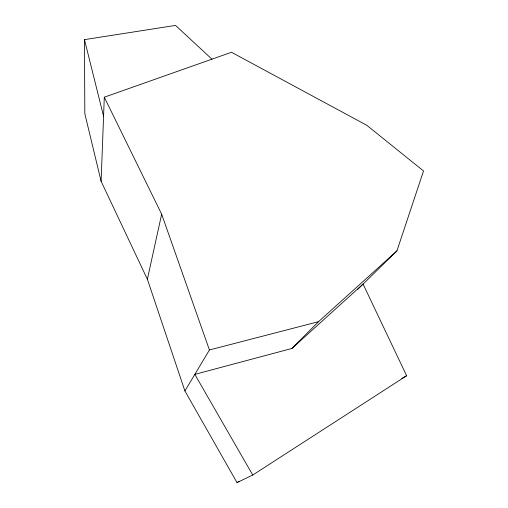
<?xml version="1.0" encoding="UTF-8"?>
<svg xmlns="http://www.w3.org/2000/svg" width="508" height="508" viewBox="0 0 508 508"><rect width="100%" height="100%" fill="white"/><g stroke="black" fill="none" stroke-linecap="round" stroke-linejoin="round"><path stroke-width="0.76" d="M252.743 475.037L194.831 374.371L291.922 348.456L363.08 284.074L406.622 375.73L252.743 475.037L237.007 482.6L184.912 390.957L147.371 279.254L101.105 181.292L104.299 97.199L231.477 52.273L366.776 125.279L423.526 170.961L396.926 250.895L357.492 289.547M147.371 279.254L161.652 214.173L104.299 97.199M184.912 390.957L209.423 349.98L318.535 321.672L396.926 250.895M291.922 348.456L318.535 321.672M237.007 482.6L239.001 481.317M401.828 378.416L406.622 375.73M101.105 181.292L84.823 113.652L84.474 39.637L175.52 25.4L211.925 59.157M161.652 214.173L209.423 349.98M84.474 39.637L103.575 116.243"/></g></svg>
